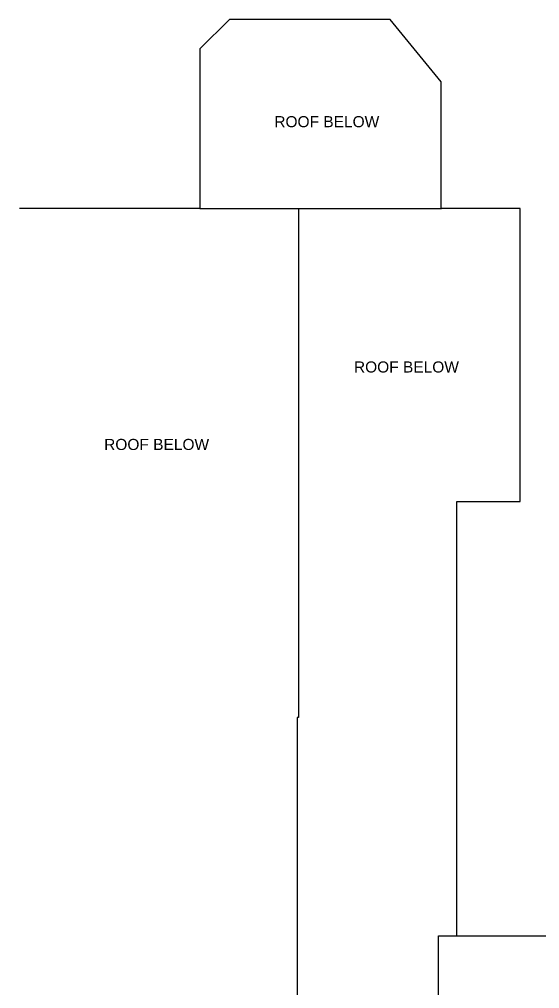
# Model space of a CAD drawing. Header units: inches. Extents: x -1169 to 5569, y -44 to 4300.
# Drawn here: x 3296 to 4141, y 2726 to 4300 of the extents above; entities that cross this region are included whole.
import ezdxf

# ---------------------------------------------------------------- set-up
doc = ezdxf.new("R2010")
doc.units = ezdxf.units.IN
doc.header["$LTSCALE"] = 96
doc.header["$MEASUREMENT"] = 0
doc.layers.add('A-ANNO-TEXT', color=4, linetype='CONTINUOUS')
doc.layers.add('A-ROOF-LEVL-THIN', color=1, linetype='CONTINUOUS')
doc.styles.add('Arial', font='arial.ttf')

msp = doc.modelspace()

# ---------------------------------------------------------------- linework, layer by layer
at = {"layer": 'A-ROOF-LEVL-THIN'}
for points in [[(4006.3, 2811.8), (4006.3, 3516.6), (4109.3, 3516.6), (4109.3, 3992.6), (3981.3, 3992.6), (3981.3, 4198.1), (3898.4, 4299.7), (3637.4, 4299.7), (3589.3, 4251.6), (3589.3, 3992.6), (3296.4, 3992.6)], [(3589.3, 3992.6), (3981.4, 3992.6)], [(3749.3, 3992.6), (3749.3, 3166.1), (3747.3, 3166.1), (3747.3, 2337.3)], [(3976.9, 2403.1), (3976.9, 2811.8), (5512.2, 2811.8), (5512.2, 2543.6)]]:
    msp.add_lwpolyline(points, dxfattribs=at)

# ---------------------------------------------------------------- texts
at = {"layer": 'A-ANNO-TEXT', "char_height": 18, "attachment_point": 3, "style": 'Arial'}
for insert in [(3880.6, 4142.6), (4009.9, 3744.3), (3604.4, 3618.5)]:
    msp.add_mtext('ROOF BELOW', dxfattribs=dict(at, insert=insert))

doc.saveas('drawing.dxf')
